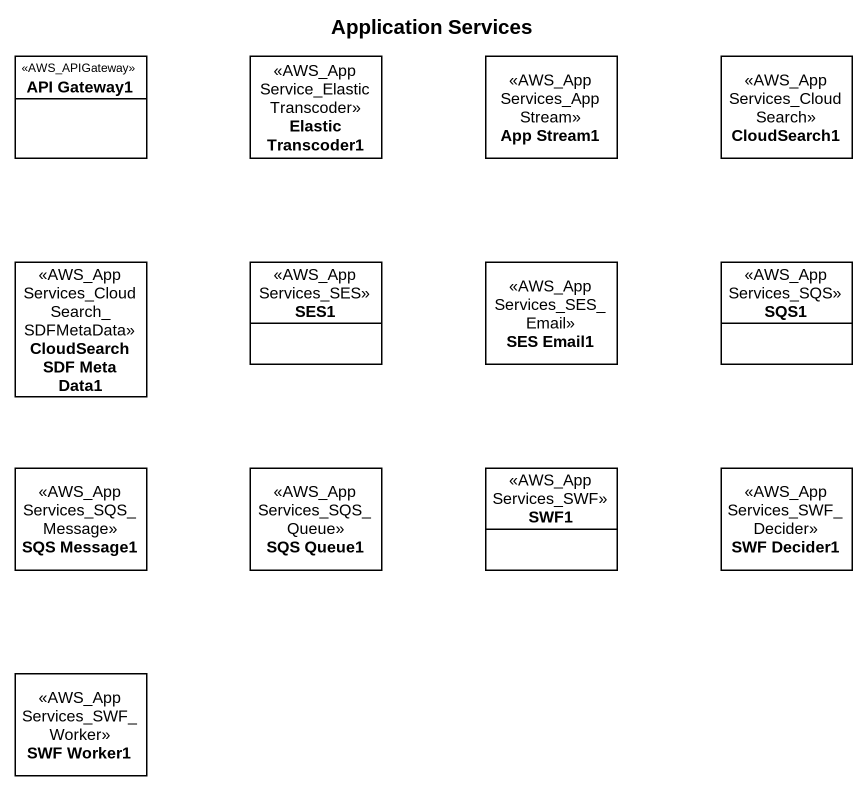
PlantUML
@startuml
title Application Services
hide circle
hide empty members
class "API Gateway1" as API_Gateway1 <<AWS_APIGateway>>
class "Elastic Transcoder1" as Elastic_Transcoder1 <<AWS_AppService_ElasticTranscoder>>
class "App Stream1" as App_Stream1 <<AWS_AppServices_AppStream>>
class CloudSearch1 <<AWS_AppServices_CloudSearch>>
class "CloudSearch SDF Meta Data1" as CloudSearch_SDF_Meta_Data1 <<AWS_AppServices_CloudSearch_SDFMetaData>>
class SES1 <<AWS_AppServices_SES>>
class "SES Email1" as SES_Email1 <<AWS_AppServices_SES_Email>>
class SQS1 <<AWS_AppServices_SQS>>
class "SQS Message1" as SQS_Message1 <<AWS_AppServices_SQS_Message>>
class "SQS Queue1" as SQS_Queue1 <<AWS_AppServices_SQS_Queue>>
class SWF1 <<AWS_AppServices_SWF>>
class "SWF Decider1" as SWF_Decider1 <<AWS_AppServices_SWF_Decider>>
class "SWF Worker1" as SWF_Worker1 <<AWS_AppServices_SWF_Worker>>
@enduml
